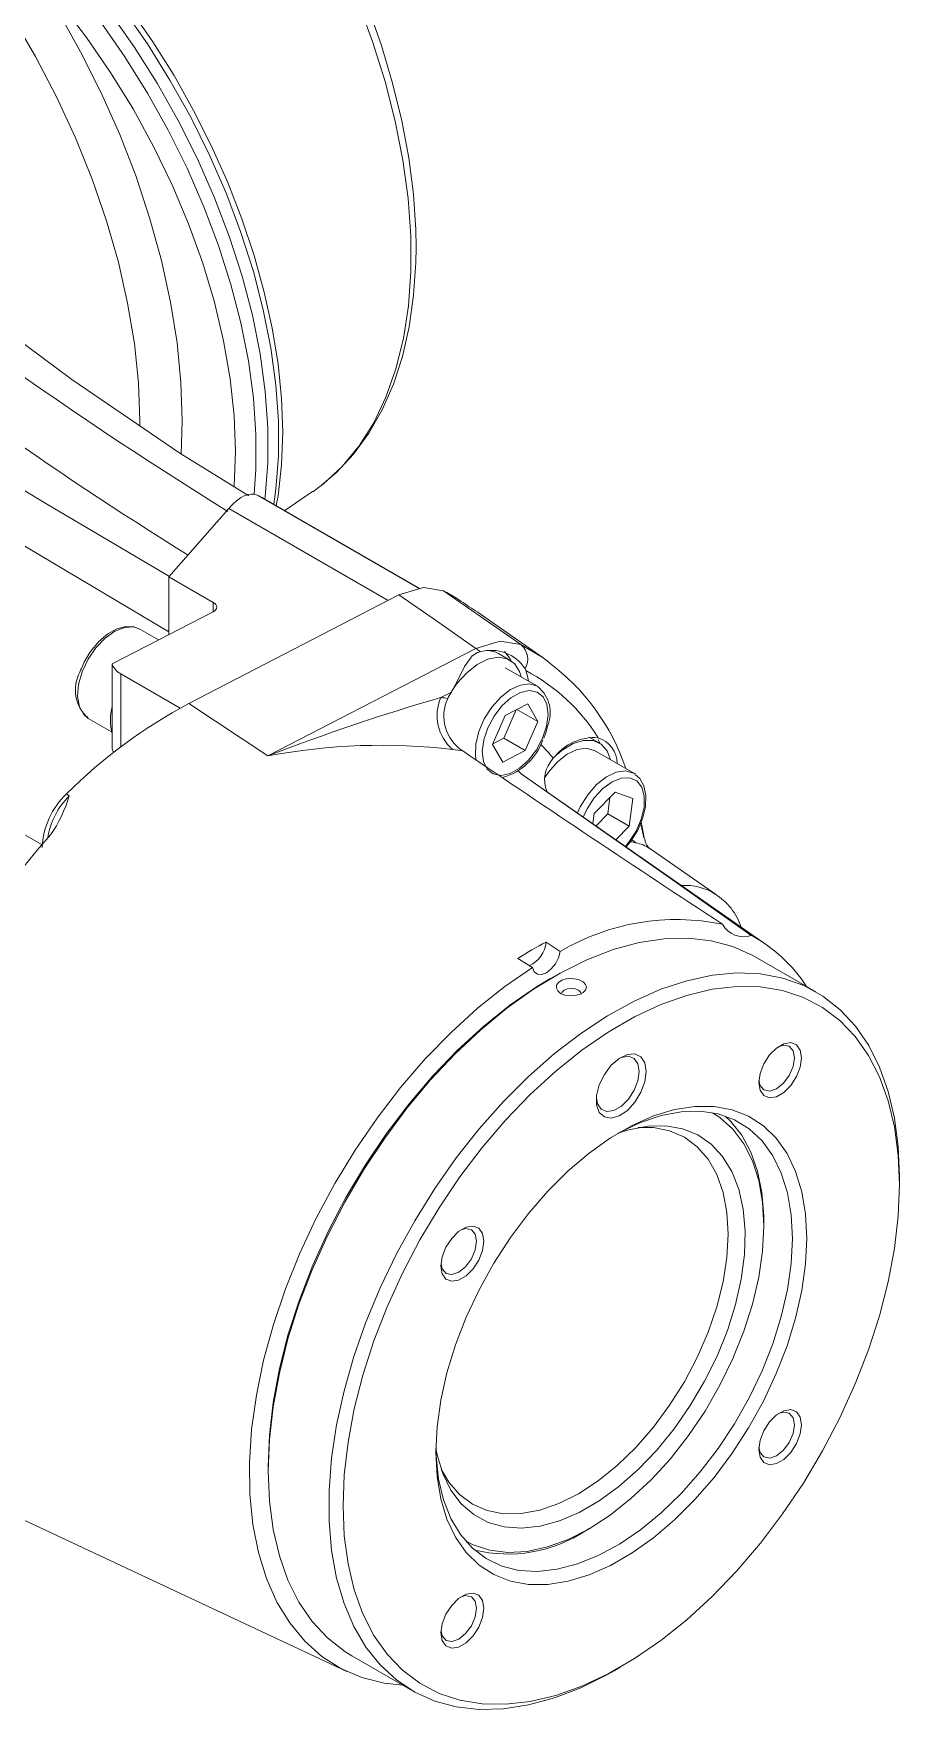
# Model space of a CAD drawing. Header units: millimetres. Extents: x 20 to 768, y 29 to 540.
# Drawn here: x 568.91 to 586.07, y 163.38 to 196.61 of the extents above; entities that cross this region are included whole.
import ezdxf

# ---------------------------------------------------------------- set-up
doc = ezdxf.new("R2010")
doc.units = ezdxf.units.MM

msp = doc.modelspace()

# ---------------------------------------------------------------- linework, layer by layer
at = {"color": 8, "linetype": 'Continuous', "lineweight": 15}
for p, q in [((573.34221, 187.459698), (576.555756, 185.604558)), ((572.776482, 187.194718), (575.936156, 185.370678)), ((572.467916, 185.147722), (572.467916, 185.333387)), ((578.569323, 184.495085), (579.011026, 184.230732)), ((570.636067, 183.915322), (570.636067, 182.467595))]:
    msp.add_line(p, q, dxfattribs=at)
at = {"color": 7, "linetype": 'Continuous', "lineweight": 15}
for p, q in [((573.887562, 187.152997), (574.437928, 187.530542)), ((574.440772, 187.523511), (574.61032, 187.648248)), ((572.776482, 187.194718), (571.59084, 185.839712)), ((576.564974, 185.607371), (573.469651, 187.394263)), ((572.467916, 185.333387), (571.59084, 185.839712)), ((571.59084, 184.694476), (571.59084, 185.839712)), ((571.983037, 183.327815), (576.147821, 185.480063)), ((577.033378, 185.558806), (578.569323, 184.495085)), ((577.289976, 185.419377), (577.379364, 185.357519)), ((570.464804, 184.112569), (572.46791, 185.147731)), ((577.785488, 185.085627), (577.710883, 185.136355)), ((579.011026, 184.230732), (577.785488, 185.085627)), ((571.385203, 184.588205), (571.013114, 184.803007)), ((573.552637, 182.288021), (577.677354, 184.419552)), ((570.464804, 182.431345), (570.464804, 184.112569)), ((578.347459, 184.190296), (578.121198, 184.320914)), ((569.837366, 183.986283), (569.825868, 183.951087)), ((569.85417, 184.02468), (569.837366, 183.986283)), ((570.636067, 183.915322), (571.811711, 183.236637)), ((578.894867, 183.668746), (578.258466, 184.036132)), ((578.668164, 183.979373), (578.651539, 184.017842)), ((577.189821, 183.553477), (576.981901, 183.446024)), ((571.983037, 183.327815), (573.552637, 182.288021)), ((578.006424, 182.516275), (578.254672, 183.091713)), ((578.473382, 183.20226), (578.230323, 182.63885)), ((578.254672, 183.091713), (578.702879, 183.318258)), ((578.487253, 183.209276), (578.902838, 182.969364)), ((578.702879, 183.318258), (578.902838, 182.969364)), ((569.980274, 183.039392), (569.991197, 183.032809)), ((569.991197, 183.032809), (570.454542, 182.765326)), ((578.902838, 182.969364), (578.65459, 182.393926)), ((578.206383, 182.167381), (578.006424, 182.516275)), ((578.230323, 182.63885), (578.01161, 182.5283)), ((578.230323, 182.63885), (578.65459, 182.393926)), ((580.11766, 182.548212), (579.924223, 182.65988)), ((578.65459, 182.393926), (578.206383, 182.167381)), ((580.806496, 181.945016), (580.028667, 182.394047)), ((578.50853, 181.997557), (578.575538, 181.933115)), ((578.639095, 181.889987), (578.575538, 181.933115)), ((583.436772, 178.543292), (578.639095, 181.889987)), ((580.806496, 181.945016), (580.838775, 181.923859)), ((569.561859, 181.537257), (569.612125, 181.494683)), ((580.017501, 181.144485), (580.436892, 181.572006)), ((580.332494, 181.465578), (580.290717, 181.138638)), ((580.436892, 181.572006), (580.785633, 181.44662)), ((580.785633, 181.44662), (580.714984, 180.893714)), ((579.992158, 180.946136), (580.017501, 181.144485)), ((580.290717, 181.138638), (580.057301, 180.900691)), ((580.290717, 181.138638), (580.714984, 180.893714)), ((580.714984, 180.893714), (580.451846, 180.625468)), ((581.012918, 180.664093), (580.952796, 180.982745)), ((582.445658, 179.532196), (581.121459, 180.455918)), ((582.421682, 179.548413), (582.445658, 179.532196)), ((579.349241, 178.411044), (579.06976, 178.598942)), ((578.50915, 178.275309), (578.795347, 178.091288)), ((584.415476, 177.611362), (583.213397, 178.305308)), ((579.212803, 177.908705), (579.142092, 177.867891)), ((586.072645, 173.785327), (586.072655, 173.948603)), ((583.385651, 172.968912), (583.38564, 173.05056)), ((573.556856, 168.192931), (573.556868, 168.111283)), ((568.718145, 167.134253), (575.119666, 164.136082)), ((579.85068, 166.927171), (579.921391, 166.967985)), ((575.214047, 164.448524), (576.416126, 163.754579)), ((580.41672, 164.151181), (580.558108, 164.232829))]:
    msp.add_line(p, q, dxfattribs=at)
at = {"color": 8, "linetype": 'Continuous', "lineweight": 15, "flags": 128}
for points in [[(571.010789, 188.833282), (571.011304, 188.935522), (570.984574, 189.687869), (570.904579, 190.465807), (570.771876, 191.263893), (570.587391, 192.076532), (570.352422, 192.898029), (570.068605, 193.722612), (569.737946, 194.544547), (569.362747, 195.35803), (568.945636, 196.157414), (568.489531, 196.937044), (567.997644, 197.691503), (567.473404, 198.415502)], [(569.198947, 198.11108), (569.730764, 197.491123), (570.237791, 196.834725), (570.716394, 196.146571), (571.163159, 195.431574), (571.574891, 194.694847), (571.948641, 193.941675), (572.281745, 193.177413), (572.571808, 192.40757), (572.816774, 191.637596), (573.014872, 190.873049), (573.164704, 190.11935), (573.265191, 189.381913), (573.315615, 188.666016), (573.315615, 187.976738), (573.282311, 187.478216)], [(573.670388, 187.278374), (573.711659, 187.576801), (573.762083, 188.234478), (573.762083, 188.923757), (573.711659, 189.639653), (573.611172, 190.377091), (573.46134, 191.130789), (573.263241, 191.895336), (573.018275, 192.66531), (572.728212, 193.435154), (572.395109, 194.199416), (572.021359, 194.952587), (571.609627, 195.689314), (571.162862, 196.404312), (570.684259, 197.092465), (570.177232, 197.748864), (569.645415, 198.368821)], [(572.881083, 187.62612), (572.88266, 187.645593), (572.909052, 188.323977), (572.88266, 189.032813), (572.803676, 189.766676), (572.672718, 190.519894), (572.490795, 191.286647), (572.259299, 192.061032), (571.980034, 192.837102), (571.655133, 193.608835), (571.287106, 194.370305), (570.878796, 195.115628), (570.433354, 195.839089), (569.954204, 196.535073), (569.445045, 197.198232), (568.909796, 197.82344)], [(568.909796, 197.82344), (569.392934, 197.047828), (569.840003, 196.249858), (570.248119, 195.4347), (570.614653, 194.607589), (570.937237, 193.773884), (571.213796, 192.938949), (571.442544, 192.108175), (571.622005, 191.286911), (571.751025, 190.480458), (571.828769, 189.693989), (571.85474, 188.932618), (571.833549, 188.270466)], [(574.61032, 187.648248), (574.652711, 187.681907), (575.026857, 188.02918), (575.359699, 188.43386), (575.648979, 188.893222), (575.892756, 189.404178), (576.089371, 189.96327), (576.237509, 190.566699), (576.336158, 191.210437), (576.384669, 191.890089), (576.382688, 192.601108), (576.330257, 193.338662), (576.227705, 194.097792), (576.075749, 194.873372), (575.875391, 195.660151), (575.627998, 196.452824), (575.335237, 197.246049)], [(566.283763, 189.017644), (569.150148, 187.29285), (571.598194, 185.848119)], [(571.590833, 184.748308), (568.763519, 186.427136), (565.886788, 188.178186)], [(571.013114, 184.803007), (570.893053, 184.845443), (570.714571, 184.83817), (570.520335, 184.762639), (570.32475, 184.624462), (570.142323, 184.433879), (569.986583, 184.20503), (569.86908, 183.954881)], [(569.86908, 183.954881), (569.79853, 183.701993), (569.780164, 183.465116), (569.815346, 183.261837), (569.901464, 183.107199), (569.980274, 183.039392)], [(577.677815, 182.198345), (577.664659, 182.287427), (577.672403, 182.51897), (577.732915, 182.770172), (577.841709, 183.022361), (577.990716, 183.256842), (578.168884, 183.456218), (578.362998, 183.605734), (578.558665, 183.694277), (578.74137, 183.715279), (578.894867, 183.668746)], [(579.687097, 181.158944), (579.744841, 181.282376), (579.891513, 181.518586), (580.06815, 181.720757), (580.261651, 181.873949), (580.457665, 181.966742), (580.641655, 181.992283), (580.799975, 181.948689), (580.806496, 181.945016)], [(580.640197, 180.494084), (580.710349, 180.578307), (580.852418, 180.798174), (580.9551, 181.035932), (581.010077, 181.272335), (581.012893, 181.488224), (580.963322, 181.666103), (580.865379, 181.791566), (580.726999, 181.854439), (580.559392, 181.849648), (580.376138, 181.777575), (580.192082, 181.644048), (580.022136, 181.459892), (579.880067, 181.240026), (579.804542, 181.07701)], [(580.932437, 180.934386), (580.959672, 180.884558), (581.005487, 180.662859)], [(580.769679, 180.632714), (580.775176, 180.62666), (580.846014, 180.564895)]]:
    msp.add_lwpolyline(points, dxfattribs=at)
at = {"color": 7, "linetype": 'Continuous', "lineweight": 15, "flags": 128}
for points in [[(573.718105, 187.250822), (573.75571, 187.4444), (573.823464, 188.060074), (573.845444, 188.704722), (573.821654, 189.374071), (573.752443, 190.063631), (573.638438, 190.769043), (573.480528, 191.485896), (573.279849, 192.209725), (573.03776, 192.936019), (572.755873, 193.660318), (572.435995, 194.378126), (572.080174, 195.084999), (571.690654, 195.776529), (571.269847, 196.448444), (570.820383, 197.09653), (570.345028, 197.716728), (569.873368, 198.275127), (569.768679, 198.392082)], [(569.358413, 198.32479), (569.898862, 197.702809), (570.414453, 197.043063), (570.901426, 196.350409), (571.356241, 195.629868), (571.775594, 194.886698), (572.156407, 194.126295), (572.495934, 193.354198), (572.791678, 192.576052), (573.041499, 191.797512), (573.243577, 191.024244), (573.396435, 190.261888), (573.49897, 189.515987), (573.550423, 188.791982), (573.550423, 188.09515), (573.49897, 187.430552), (573.492884, 187.38084)], [(576.489067, 192.366332), (576.482649, 192.728211), (576.435451, 193.429792), (576.342885, 194.149181), (576.205725, 194.882172), (576.024969, 195.624446), (575.801857, 196.371647), (575.537807, 197.119474)], [(564.294257, 193.858878), (566.971854, 191.751555), (569.66718, 189.74955), (571.803958, 188.289501), (573.173808, 187.44628)], [(574.619729, 187.662147), (574.909278, 187.904769), (575.25058, 188.271909), (575.553785, 188.687922), (575.817262, 189.15101), (576.039297, 189.658986), (576.218241, 190.208979), (576.352702, 190.797578), (576.441721, 191.420898), (576.484753, 192.07484), (576.489067, 192.366332)], [(577.033378, 185.558806), (576.636968, 185.62934), (576.147821, 185.480063)], [(577.677354, 184.419552), (576.891758, 184.964295), (576.147821, 185.480063)], [(571.0061, 184.799484), (570.899283, 184.847752), (570.734633, 184.856228), (570.558637, 184.809836), (570.375577, 184.708459), (570.198063, 184.556865), (570.039287, 184.366269), (570.023802, 184.340568)], [(577.677354, 184.419552), (578.158312, 184.567217), (578.569323, 184.495085)], [(570.023802, 184.340568), (569.908524, 184.148861), (569.85417, 184.02468)], [(577.188854, 183.566049), (577.299395, 183.724418), (577.492667, 183.938529), (577.701952, 184.103169), (577.914099, 184.207981), (578.115779, 184.246382), (578.294319, 184.215959), (578.438501, 184.11863), (578.539265, 183.960492), (578.572942, 183.8546)], [(577.757508, 184.351563), (577.708596, 184.338763), (577.598378, 184.27646), (577.451171, 184.05888), (577.30483, 183.762157), (577.193498, 183.559435), (577.189821, 183.553477)], [(577.932182, 184.376165), (578.068058, 184.346577), (578.121198, 184.320914)], [(578.371944, 184.174953), (578.342708, 184.232268), (578.239664, 184.358622)], [(579.011026, 184.230732), (579.044627, 184.207027), (579.105045, 184.162944)], [(578.716797, 183.771556), (578.700952, 183.868898), (578.668164, 183.979373)], [(578.997912, 182.640285), (579.077441, 182.879784), (579.106515, 183.108223), (579.082776, 183.30703), (579.008149, 183.460145), (578.888679, 183.555135), (578.734045, 183.584329), (578.556775, 183.545341), (578.371229, 183.441343), (578.19244, 183.280758), (578.034893, 183.076583), (577.91135, 182.845374), (577.83182, 182.605855), (577.802747, 182.377436), (577.826486, 182.178609), (577.901113, 182.025494), (578.020583, 181.930504), (578.175217, 181.90131), (578.352487, 181.940298), (578.538033, 182.044296), (578.716821, 182.2049), (578.874369, 182.409075), (578.997912, 182.640285)], [(578.894867, 183.668746), (578.897563, 183.667187), (578.906754, 183.661552)], [(564.138393, 183.376861), (567.789425, 181.269187), (569.079554, 180.524417)], [(579.019019, 182.641488), (579.065946, 182.763814), (579.094466, 182.879915)], [(579.041646, 181.861961), (579.113684, 181.967617), (579.290321, 182.169788), (579.483822, 182.32298), (579.679837, 182.415773), (579.863827, 182.441313), (580.022147, 182.397719), (580.028667, 182.394047)], [(579.285294, 182.317158), (579.388192, 182.402549), (579.600809, 182.532065), (579.808204, 182.597282), (579.997346, 182.594123), (580.156351, 182.522774), (580.275228, 182.387727), (580.343143, 182.212515)], [(580.142144, 182.532868), (580.112909, 182.590183), (580.098146, 182.614192)], [(583.135061, 178.726469), (581.527098, 179.865803), (578.575538, 181.933115)], [(580.652816, 180.485286), (580.750184, 180.600036), (580.88271, 180.816282), (580.979966, 181.047286), (581.035711, 181.279693), (581.045254, 181.500905), (581.004574, 181.698827), (580.924308, 181.843272), (580.840552, 181.913166)], [(583.213397, 178.305308), (583.166559, 178.331727), (582.770259, 178.509846), (582.342704, 178.625282), (581.887652, 178.67703), (581.409101, 178.664616), (580.911257, 178.588151), (580.398495, 178.448311), (579.875321, 178.246335), (579.346333, 177.984), (578.81618, 177.663601), (578.28952, 177.287944), (577.770982, 176.860345), (577.265123, 176.384542), (576.776389, 175.864758), (576.309073, 175.305515), (575.867284, 174.711754), (575.454904, 174.088696), (575.075556, 173.4418), (574.732574, 172.776747), (574.428973, 172.099406), (574.167421, 171.415717), (573.950216, 170.731677), (573.779266, 170.053296), (573.656075, 169.38658), (573.581724, 168.737332), (573.556868, 168.111283)], [(578.795347, 178.091288), (578.830589, 178.008336), (578.893757, 177.96111), (578.977552, 177.955052), (579.072294, 177.990881), (579.167036, 178.064438), (579.250831, 178.167244), (579.313999, 178.287403), (579.349241, 178.411044)], [(576.229767, 163.862156), (575.859021, 163.905026), (575.413542, 164.018076), (574.999845, 164.19573), (574.621524, 164.436499), (574.281865, 164.73825), (573.983818, 165.098384), (573.729973, 165.513782), (573.522536, 165.980791), (573.363306, 166.495411), (573.253669, 167.053123), (573.194576, 167.649106), (573.18654, 168.278184), (573.229631, 168.934889), (573.323476, 169.613516), (573.467258, 170.30818), (573.659729, 171.012827), (573.899218, 171.721352), (574.183642, 172.42759), (574.510533, 173.125404), (574.87705, 173.808735), (575.280009, 174.471675), (575.715911, 175.10841), (576.180968, 175.713461), (576.67114, 176.281558), (577.182172, 176.80775), (577.709621, 177.287471), (578.248908, 177.716555), (578.795347, 178.091288)], [(573.556856, 168.192931), (573.582151, 168.820712), (573.657805, 169.471997), (573.783134, 170.140921), (573.957003, 170.821397), (574.177837, 171.507278), (574.443637, 172.192348), (574.751994, 172.870411), (575.100117, 173.535316), (575.484854, 174.18104), (575.902719, 174.801736), (576.349928, 175.391773), (576.822432, 175.945834), (577.315951, 176.4589), (577.826016, 176.926307), (578.348009, 177.343811), (578.8772, 177.707672), (579.142092, 177.867891)], [(586.072655, 173.948603), (586.047799, 174.545953), (585.973448, 175.109357), (585.850257, 175.63384), (585.679307, 176.114847), (585.462102, 176.548107), (585.20055, 176.929814), (584.896949, 177.256625), (584.553967, 177.525679), (584.174619, 177.73459), (583.762239, 177.881524), (583.320449, 177.965205), (582.853134, 177.984897), (582.3644, 177.940401), (581.858541, 177.832151), (581.340003, 177.66106), (580.813343, 177.428648), (580.28319, 177.136945), (579.754202, 176.788523), (579.231028, 176.386456), (578.718266, 175.934274), (578.220422, 175.43594), (577.741871, 174.895831), (577.286818, 174.31869), (576.859264, 173.70961), (576.462964, 173.073934), (576.101402, 172.417234), (575.777755, 171.745297), (575.494867, 171.064027), (575.255225, 170.379417), (575.060934, 169.697451), (574.913701, 169.024176), (574.814822, 168.365459), (574.765164, 167.727118), (574.765164, 167.114737), (574.814822, 166.533729), (574.913701, 165.989177), (575.060934, 165.485873), (575.255225, 165.02825), (575.494867, 164.620325), (575.777755, 164.265671), (576.101402, 163.967408), (576.462964, 163.728159), (576.859264, 163.55004), (577.286818, 163.434605), (577.741871, 163.382856), (578.220422, 163.39527), (578.718266, 163.471735), (579.231028, 163.611556), (579.754202, 163.813532), (580.28319, 164.075886), (580.41672, 164.151181)], [(579.567665, 177.87512), (579.468021, 177.867349), (579.380455, 177.840565), (579.314399, 177.797954), (579.276494, 177.744403), (579.270552, 177.685887), (579.297615, 177.629043), (579.355337, 177.580672), (579.437644, 177.546766), (579.535092, 177.531333), (579.636027, 177.535821), (579.728499, 177.558976), (579.802159, 177.597392), (579.849454, 177.646534), (579.865683, 177.701411), (579.848912, 177.756722), (579.800347, 177.806836), (579.724869, 177.846183), (579.631006, 177.869817), (579.567665, 177.87512)], [(586.072645, 173.785327), (586.04767, 174.376321), (585.972974, 174.93314), (585.849231, 175.450705), (585.677563, 175.924367), (585.459524, 176.349825), (585.197089, 176.723236), (584.892635, 177.041183), (584.548918, 177.300819), (584.169052, 177.499794), (583.756477, 177.636278), (583.314928, 177.70906), (582.848405, 177.71747), (582.361133, 177.661437), (581.857524, 177.541481), (581.34214, 177.358661), (580.819647, 177.114637), (580.294777, 176.811636), (579.772284, 176.452402), (579.256899, 176.040172), (578.75329, 175.578673), (578.266018, 175.072115), (577.799495, 174.525068), (577.357947, 173.942485), (576.945372, 173.329652), (576.565505, 172.692093), (576.221789, 172.03561), (575.917334, 171.366148), (575.6549, 170.689736), (575.436861, 170.012535), (575.265193, 169.34067), (575.14145, 168.680235), (575.066754, 168.037173), (575.041779, 167.417344), (575.066754, 166.82635), (575.14145, 166.269531), (575.265193, 165.751966), (575.436861, 165.278285), (575.6549, 164.852827), (575.917334, 164.479435), (576.221789, 164.161488), (576.565505, 163.901852), (576.945372, 163.702878), (577.357947, 163.566393), (577.799495, 163.493611), (578.266018, 163.485201), (578.75329, 163.541234), (579.256899, 163.66119), (579.772284, 163.84401), (580.294777, 164.088034), (580.819647, 164.391035), (581.34214, 164.750269), (581.857524, 165.162499), (582.361133, 165.623998), (582.848405, 166.130556), (583.314928, 166.677603), (583.756477, 167.260186), (584.169052, 167.87302), (584.548918, 168.510578), (584.892635, 169.167061), (585.197089, 169.836523), (585.459524, 170.512916), (585.677563, 171.190116), (585.849231, 171.862001), (585.972974, 172.522436), (586.04767, 173.165498), (586.072645, 173.785327)], [(579.367261, 177.563709), (579.382492, 177.607888), (579.425839, 177.64535), (579.490731, 177.670373), (579.567261, 177.679166), (579.643806, 177.670372), (579.708688, 177.645346)], [(579.708688, 177.645346), (579.75204, 177.607891), (579.767273, 177.563702)], [(584.131476, 176.302224), (584.10589, 176.455013), (584.032217, 176.559835), (583.919344, 176.604045), (583.780884, 176.582303), (583.633539, 176.497243), (583.49508, 176.359122), (583.382207, 176.184592), (583.308534, 175.994709), (583.282948, 175.812379), (583.308534, 175.65957), (583.382207, 175.554748), (583.49508, 175.510538), (583.633539, 175.53228), (583.780884, 175.61734), (583.919344, 175.755461), (584.032217, 175.929991), (584.10589, 176.119874), (584.131476, 176.302224)], [(583.99006, 176.302221), (583.963147, 176.442914), (583.886506, 176.531129), (583.771805, 176.553415), (583.670225, 176.523995)], [(581.052187, 176.031283), (581.025368, 175.830213), (580.947816, 175.619967), (580.827937, 175.423326), (580.678721, 175.261591), (580.516337, 175.152314), (580.358383, 175.107326), (580.221975, 175.131486), (580.121895, 175.222193), (580.068988, 175.369625), (580.068988, 175.557782), (580.121895, 175.76628), (580.221975, 175.972536), (580.358383, 176.15419), (580.516337, 176.291573), (580.678721, 176.369779), (580.827937, 176.380327), (580.947816, 176.322095), (581.025368, 176.201387), (581.052187, 176.031283)], [(580.91077, 176.03128), (580.885184, 176.184069), (580.811511, 176.288891), (580.698638, 176.333101), (580.560179, 176.311379), (580.520466, 176.294312)], [(583.28457, 175.855937), (583.309865, 175.753304), (583.386506, 175.665108), (583.501207, 175.642803), (583.636506, 175.689839), (583.771805, 175.799016), (583.886506, 175.953752), (583.963147, 176.130435), (583.99006, 176.302221)], [(580.063609, 175.502938), (580.087829, 175.388646), (580.161501, 175.283824), (580.274374, 175.239614), (580.412834, 175.261355), (580.560179, 175.346416), (580.698638, 175.484536), (580.811511, 175.659067), (580.885184, 175.848949), (580.91077, 176.03128)], [(584.234167, 172.723997), (584.209305, 173.20257), (584.135054, 173.645974), (584.012419, 174.048208), (583.843059, 174.403825), (583.629263, 174.708015), (583.373923, 174.956664), (583.080492, 175.146432), (582.752937, 175.274723), (582.39569, 175.339812), (582.01358, 175.340827), (581.611775, 175.277754), (581.195708, 175.151431), (580.771008, 174.96359), (580.343416, 174.716746), (579.918715, 174.414239), (579.502649, 174.060182), (579.100844, 173.659341), (578.718734, 173.217151), (578.361486, 172.739593), (578.033932, 172.233115), (577.740501, 171.704559), (577.48516, 171.1611), (577.271365, 170.610067), (577.102004, 170.05891), (576.979369, 169.515085), (576.905119, 168.985953), (576.880257, 168.478674), (576.905119, 168.000101), (576.979369, 167.556697), (577.102004, 167.154463), (577.271365, 166.798846), (577.48516, 166.494656), (577.740501, 166.245988), (578.033932, 166.056239), (578.361486, 165.927948), (578.718734, 165.86284), (579.100844, 165.861824), (579.502649, 165.924917), (579.918715, 166.05124), (580.343416, 166.239081), (580.771008, 166.485925), (581.195708, 166.788432), (581.611775, 167.14249), (582.01358, 167.543311), (582.39569, 167.985501), (582.752937, 168.463078), (583.080492, 168.969556), (583.373923, 169.498093), (583.629263, 170.041571), (583.843059, 170.592604), (584.012419, 171.143761), (584.135054, 171.687586), (584.209305, 172.216718), (584.234167, 172.723997)], [(577.468463, 166.726552), (577.623225, 166.647497), (577.952584, 166.539677), (578.310645, 166.496413), (578.692185, 166.518392), (579.091642, 166.605243), (579.50319, 166.755745), (579.920828, 166.96766), (580.338466, 167.23794), (580.750015, 167.562601), (581.149471, 167.936953), (581.531012, 168.355492), (581.889072, 168.812163), (582.218431, 169.300253), (582.514286, 169.812688), (582.772322, 170.341992), (582.988777, 170.880427), (583.160494, 171.420134), (583.28497, 171.953283), (583.360389, 172.472051), (583.385651, 172.968912), (583.360389, 173.436605), (583.28497, 173.868296), (583.160494, 174.257729), (582.988777, 174.599175), (582.772322, 174.887696), (582.514286, 175.119059), (582.368062, 175.213828)], [(583.951335, 172.723991), (583.926519, 173.192546), (583.852421, 173.625856), (583.73008, 174.017864), (583.561213, 174.363059), (583.348193, 174.656599), (583.094008, 174.894351), (582.802226, 175.072982), (582.476944, 175.18999), (582.122729, 175.243727), (581.744552, 175.233444), (581.347722, 175.159284), (580.93781, 175.022283), (580.52057, 174.824362), (580.487771, 174.806381)], [(583.38564, 173.05056), (583.384087, 173.170636), (583.346891, 173.630993), (583.260608, 174.054524), (583.126448, 174.435329), (582.946296, 174.768032), (582.722681, 175.047981), (582.616698, 175.148693)], [(576.880923, 168.559108), (576.906036, 168.43371), (577.018781, 168.060127), (577.179177, 167.734318), (577.384591, 167.461598), (577.63165, 167.24648), (577.916297, 167.092465), (578.233858, 167.002111), (578.579119, 166.976884), (578.946412, 167.017211), (579.329704, 167.122413), (579.722702, 167.290766), (580.118954, 167.519517), (580.511952, 167.804911), (580.895245, 168.142248), (581.262537, 168.525988), (581.607798, 168.949845), (581.92536, 169.406848), (582.210007, 169.88951), (582.457066, 170.389875), (582.66248, 170.899762), (582.822876, 171.410759), (582.93562, 171.914515), (582.998862, 172.402736), (583.011562, 172.867406), (582.973513, 173.300911), (582.885339, 173.696115), (582.748487, 174.046534), (582.565206, 174.346399), (582.338504, 174.590828), (582.072103, 174.775779), (581.770379, 174.898209), (581.438285, 174.956112), (581.081275, 174.948548), (580.70521, 174.875629), (580.487774, 174.806367)], [(576.985649, 168.150409), (577.13673, 167.891683), (577.352555, 167.643272), (577.608695, 167.453857), (577.900765, 167.326691), (578.22377, 167.26393), (578.572183, 167.266668), (578.940041, 167.33483), (579.321052, 167.467255), (579.708695, 167.661698), (580.096338, 167.914818), (580.477348, 168.222298), (580.845206, 168.578856), (581.193619, 168.978387), (581.516624, 169.414082), (581.808695, 169.878466), (582.064834, 170.363612), (582.280659, 170.861209), (582.452477, 171.36272), (582.577348, 171.859595), (582.653136, 172.34332), (582.678543, 172.805631), (582.653136, 173.238607), (582.577348, 173.63483), (582.452477, 173.987532), (582.280659, 174.290666), (582.064834, 174.539077), (581.808695, 174.728472), (581.516624, 174.855657), (581.193619, 174.918418), (580.893589, 174.919899)], [(577.831476, 172.665311), (577.80589, 172.8181), (577.732217, 172.922922), (577.619344, 172.967132), (577.480884, 172.945391), (577.333539, 172.86033), (577.19508, 172.72221), (577.082207, 172.547679), (577.008534, 172.357797), (576.982948, 172.175466), (577.008534, 172.022658), (577.082207, 171.917836), (577.19508, 171.873626), (577.333539, 171.895367), (577.480884, 171.980428), (577.619344, 172.118548), (577.732217, 172.293079), (577.80589, 172.482961), (577.831476, 172.665311)], [(577.69006, 172.665308), (577.663147, 172.806001), (577.586506, 172.894217), (577.471805, 172.916502), (577.370186, 172.88706)], [(576.881011, 168.55861), (576.886476, 168.403666), (576.93602, 167.951937), (577.034413, 167.53855), (577.180272, 167.169308), (577.371552, 166.849375), (577.605566, 166.583275), (577.87903, 166.374719), (578.188104, 166.226628), (578.52845, 166.141114), (578.895291, 166.119331), (579.283476, 166.161635), (579.687556, 166.267411), (580.10186, 166.435155), (580.52057, 166.662544), (580.93781, 166.946357), (581.347722, 167.282631), (581.744552, 167.666641), (582.122729, 168.092991), (582.476944, 168.555697), (582.802226, 169.048267), (583.094008, 169.563781), (583.348193, 170.095009), (583.561213, 170.634498), (583.73008, 171.174662), (583.852421, 171.707922), (583.926519, 172.226784), (583.951335, 172.723991)], [(576.984566, 172.219061), (577.009865, 172.116391), (577.086506, 172.028195), (577.201207, 172.005891), (577.336506, 172.052926), (577.471805, 172.162104), (577.586506, 172.316839), (577.663147, 172.493523), (577.69006, 172.665308)], [(584.131476, 169.027205), (584.10589, 169.179994), (584.032217, 169.284816), (583.919344, 169.329026), (583.780884, 169.307304), (583.633539, 169.222243), (583.49508, 169.084104), (583.382207, 168.909573), (583.308534, 168.719691), (583.282948, 168.53736), (583.308534, 168.384571), (583.382207, 168.279749), (583.49508, 168.235539), (583.633539, 168.25728), (583.780884, 168.342341), (583.919344, 168.480461), (584.032217, 168.654992), (584.10589, 168.844874), (584.131476, 169.027205)], [(583.99006, 169.027202), (583.963147, 169.167915), (583.886506, 169.256111), (583.771805, 169.278396), (583.670172, 169.248946)], [(583.284565, 168.580993), (583.309865, 168.478305), (583.386506, 168.390089), (583.501207, 168.367804), (583.636506, 168.41484), (583.771805, 168.524017), (583.886506, 168.678733), (583.963147, 168.855436), (583.99006, 169.027202)], [(573.556868, 168.111283), (573.581724, 167.513933), (573.656075, 166.950529), (573.779266, 166.426027), (573.950216, 165.945039), (574.167421, 165.51178), (574.428973, 165.130072), (574.732574, 164.803261), (575.075556, 164.534207), (575.214047, 164.448524)], [(577.831476, 165.390292), (577.80589, 165.543081), (577.732217, 165.647903), (577.619344, 165.692113), (577.480884, 165.670391), (577.333539, 165.585331), (577.19508, 165.447191), (577.082207, 165.27266), (577.008534, 165.082778), (576.982948, 164.900447), (577.008534, 164.747658), (577.082207, 164.642837), (577.19508, 164.598626), (577.333539, 164.620368), (577.480884, 164.705428), (577.619344, 164.843549), (577.732217, 165.018079), (577.80589, 165.207962), (577.831476, 165.390292)], [(577.69006, 165.390289), (577.663147, 165.531002), (577.586506, 165.619198), (577.471805, 165.641483), (577.370214, 165.612057)], [(576.984569, 164.944024), (577.009865, 164.841392), (577.086506, 164.753177), (577.201207, 164.730891), (577.336506, 164.777927), (577.471805, 164.887104), (577.586506, 165.04182), (577.663147, 165.218524), (577.69006, 165.390289)]]:
    msp.add_lwpolyline(points, dxfattribs=at)
at = {"color": 8, "linetype": 'Continuous', "lineweight": 15}
for centre, radius, start, end in [((616.639198, 257.99115), 83.342565, 230.10273245, 238.22849913), ((610.321832, 248.230236), 72.86811, 230.67497967, 238.24209012), ((570.694345, 182.482194), 0.235106, 192.4906922, 211.8857339), ((576.49325, 180.012814), 3.514104, 39.3538595, 45.3934643), ((570.673051, 180.429064), 1.503698, 134.8735717, 171.2888167), ((580.552479, 179.422668), 1.179341, 75.58776, 81.1510653), ((580.721173, 179.879147), 0.69702, 55.2443759, 79.682302), ((581.826706, 178.6112), 1.11012, 57.5912159, 93.8770996)]:
    msp.add_arc(centre, radius, start, end, dxfattribs=at)
at = {"color": 7, "linetype": 'Continuous', "lineweight": 15}
for centre, radius, start, end in [((575.38138, 182.21272), 3.731673, 59.2389753, 63.7239585), ((588.761488, 202.059993), 20.212012, 235.7270052, 236.8567245), ((577.413987, 184.027821), 0.472033, 43.3020915, 56.0863842), ((578.324632, 184.207228), 0.377804, 329.9151529, 49.6341528), ((577.976701, 183.57437), 0.807511, 33.3109931, 105.7501064), ((576.551461, 180.674655), 4.315251, 18.4148192, 53.6790793), ((570.466684, 183.596961), 0.732154, 151.0742229, 228.5666175), ((576.902139, 180.638825), 3.778638, 32.1635586, 62.136236), ((587.956769, 145.288839), 39.704136, 106.0464297, 111.271434), ((577.781064, 183.087182), 0.87603, 155.8188686, 230.0308523), ((576.556519, 179.709302), 3.760856, 81.4197092, 83.5055082), ((577.860114, 183.077644), 0.821031, 154.7349319, 237.1924799), ((579.099585, 182.370525), 2.246458, 148.2249711, 151.9164227), ((578.489411, 183.144523), 0.660385, 336.378842, 50.8106279), ((576.834802, 174.235071), 10.306194, 118.083774, 134.8850418), ((571.554671, 182.998282), 1.123297, 165.9840505, 194.0159495), ((575.799532, 170.473815), 12.025972, 83.2246191, 100.7682471), ((577.885597, 183.001341), 1.184413, 285.2764293, 340.7463133), ((580.031668, 181.62767), 1.025006, 86.1284155, 143.2375051), ((579.927651, 182.130278), 0.548151, 0.5913589, 71.5776883), ((576.832138, 179.020489), 3.417203, 80.1747099, 83.5110074), ((805.946108, 519.137979), 406.973197, 235.83778469, 236.70948368), ((579.648514, 181.815694), 0.610612, 135.8334192, 202.8802939), ((570.625461, 180.410558), 1.549419, 133.3498879, 177.6529965), ((567.011007, 182.262695), 2.712132, 325.4083126, 343.5501248), ((580.265523, 170.847016), 14.799156, 138.1386004, 146.4880265), ((581.299147, 180.671283), 0.278696, 182.5453686, 230.4221107), ((581.801687, 178.526411), 1.190906, 17.9582528, 59.1175986), ((581.648694, 174.5523), 4.491924, 78.2316968, 120.7910106), ((582.986612, 179.187058), 0.48392, 209.3583921, 287.8642474), ((582.721412, 171.626039), 7.871209, 117.6406818, 122.3539417), ((578.48904, 178.658388), 0.583755, 294.7960515, 354.1552323), ((581.747367, 176.12183), 2.951244, 32.7629728, 61.9523048), ((578.310962, 169.256302), 2.792057, 256.2894929, 303.4674799)]:
    msp.add_arc(centre, radius, start, end, dxfattribs=at)
for centre, major_axis, ratio, start_param, end_param in [((572.729404, 185.505598), (0.580328, 1.966169), 0.349528293, 6.234921443, 6.932084576), ((569.971769, 176.71218), (3.191804, 10.813927), 0.349528293, 6.199127555, 6.234921443), ((572.29821, 185.245687), (0.239933, -0.010355), 0.546315001, 5.521359896, 7.092156223), ((571.060334, 184.134566), (0.599833, -0.025887), 0.546315001, 3.28737683, 3.950563569)]:
    msp.add_ellipse(centre, major_axis=major_axis, ratio=ratio, start_param=start_param, end_param=end_param, dxfattribs=at)

doc.saveas('drawing.dxf')
